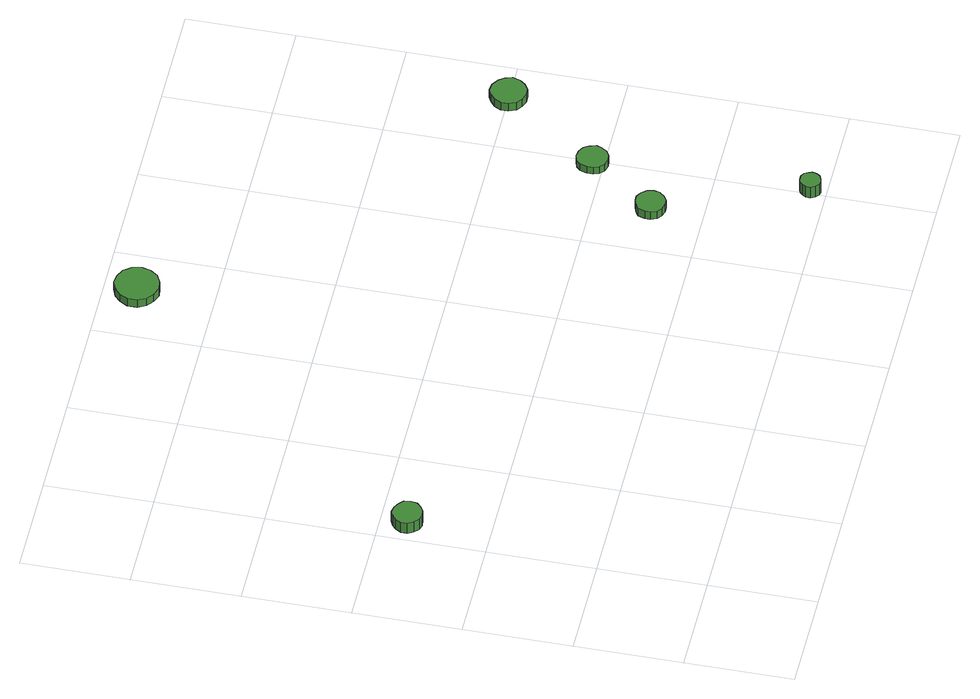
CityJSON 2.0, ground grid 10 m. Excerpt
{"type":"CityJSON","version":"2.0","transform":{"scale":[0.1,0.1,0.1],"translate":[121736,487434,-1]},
"CityObjects":{
"tree1":{"type":"SolitaryVegetationObject","attributes":{"function":"something"},"geometry":[{"type":"MultiSurface","lod":"1","boundaries":[[[0,1,2,3,4,5,6,7,8,9,10,11,12,13,14]],[[15,16,17,18,19,20,21,22,23,24,25,26,27,28,29]],[[0,29,28,1]],[[1,28,27,2]],[[2,27,26,3]],[[3,26,25,4]],[[4,25,24,5]],[[5,24,23,6]],[[6,23,22,7]],[[7,22,21,8]],[[8,21,20,9]],[[9,20,19,10]],[[10,19,18,11]],[[11,18,17,12]],[[12,17,16,13]],[[13,16,15,14]],[[14,15,29,0]]]}]},
"tree2":{"type":"SolitaryVegetationObject","attributes":{"function":"something"},"geometry":[{"type":"MultiSurface","lod":"1","boundaries":[[[30,31,32,33,34,35,36,37,38,39,40,41,42,43,44]],[[45,46,47,48,49,50,51,52,53,54,55,56,57,58,59]],[[30,59,58,31]],[[31,58,57,32]],[[32,57,56,33]],[[33,56,55,34]],[[34,55,54,35]],[[35,54,53,36]],[[36,53,52,37]],[[37,52,51,38]],[[38,51,50,39]],[[39,50,49,40]],[[40,49,48,41]],[[41,48,47,42]],[[42,47,46,43]],[[43,46,45,44]],[[44,45,59,30]]]}]},
"tree3":{"type":"SolitaryVegetationObject","attributes":{"function":"something"},"geometry":[{"type":"MultiSurface","lod":"1","boundaries":[[[60,61,62,63,64,65,66,67,68,69,70,71,72,73,74]],[[75,76,77,78,79,80,81,82,83,84,85,86,87,88,89]],[[60,89,88,61]],[[61,88,87,62]],[[62,87,86,63]],[[63,86,85,64]],[[64,85,84,65]],[[65,84,83,66]],[[66,83,82,67]],[[67,82,81,68]],[[68,81,80,69]],[[69,80,79,70]],[[70,79,78,71]],[[71,78,77,72]],[[72,77,76,73]],[[73,76,75,74]],[[74,75,89,60]]]}]},
"tree4":{"type":"SolitaryVegetationObject","attributes":{"function":"something"},"geometry":[{"type":"MultiSurface","lod":"1","boundaries":[[[90,91,92,93,94,95,96,97,98,99,100,101,102,103,104]],[[105,106,107,108,109,110,111,112,113,114,115,116,117,118,119]],[[90,119,118,91]],[[91,118,117,92]],[[92,117,116,93]],[[93,116,115,94]],[[94,115,114,95]],[[95,114,113,96]],[[96,113,112,97]],[[97,112,111,98]],[[98,111,110,99]],[[99,110,109,100]],[[100,109,108,101]],[[101,108,107,102]],[[102,107,106,103]],[[103,106,105,104]],[[104,105,119,90]]]}]},
"tree5":{"type":"SolitaryVegetationObject","attributes":{"function":"something"},"geometry":[{"type":"MultiSurface","lod":"1","boundaries":[[[120,121,122,123,124,125,126,127,128,129,130,131,132,133,134]],[[135,136,137,138,139,140,141,142,143,144,145,146,147,148,149]],[[120,149,148,121]],[[121,148,147,122]],[[122,147,146,123]],[[123,146,145,124]],[[124,145,144,125]],[[125,144,143,126]],[[126,143,142,127]],[[127,142,141,128]],[[128,141,140,129]],[[129,140,139,130]],[[130,139,138,131]],[[131,138,137,132]],[[132,137,136,133]],[[133,136,135,134]],[[134,135,149,120]]]}]},
"tree6":{"type":"SolitaryVegetationObject","attributes":{"function":"something"},"geometry":[{"type":"MultiSurface","lod":"1","boundaries":[[[150,151,152,153,154,155,156,157,158,159,160,161,162,163,164]],[[165,166,167,168,169,170,171,172,173,174,175,176,177,178,179]],[[150,179,178,151]],[[151,178,177,152]],[[152,177,176,153]],[[153,176,175,154]],[[154,175,174,155]],[[155,174,173,156]],[[156,173,172,157]],[[157,172,171,158]],[[158,171,170,159]],[[159,170,169,160]],[[160,169,168,161]],[[161,168,167,162]],[[162,167,166,163]],[[163,166,165,164]],[[164,165,179,150]]]}]}
},
"vertices":[
[37,276,19],[36,282,19],[32,286,19],[27,289,19],[21,290,19],[16,288,19],[12,284,19],[9,279,19],[9,273,19],[12,268,19],[16,264,19],[21,262,19],[27,263,19],[32,266,19],[36,270,19],[36,270,7],[32,266,7],[27,263,7],[21,262,7],[16,264,7],[12,268,7],[9,273,7],[9,279,7],[12,284,7],[16,288,7],[21,290,7],[27,289,7],[32,286,7],[36,282,7],[37,276,7],
[278,570,16],[276,579,16],[271,586,16],[263,590,16],[255,591,16],[247,588,16],[241,582,16],[237,575,16],[237,566,16],[241,558,16],[247,553,16],[255,550,16],[263,551,16],[271,555,16],[276,562,16],[276,562,7],[271,555,7],[263,551,7],[255,550,7],[247,553,7],[241,558,7],[237,566,7],[237,575,7],[241,582,7],[247,588,7],[255,591,7],[263,590,7],[271,586,7],[276,579,7],[278,570,7],
[467,148,16],[466,154,16],[462,159,16],[457,162,16],[452,162,16],[446,160,16],[442,157,16],[440,151,16],[440,146,16],[442,140,16],[446,137,16],[452,135,16],[457,135,16],[462,138,16],[466,143,16],[466,143,7],[462,138,7],[457,135,7],[452,135,7],[446,137,7],[442,140,7],[440,146,7],[440,151,7],[442,157,7],[446,160,7],[452,162,7],[457,162,7],[462,159,7],[466,154,7],[467,148,7],
[513,15,22],[512,18,22],[510,22,22],[506,24,22],[502,24,22],[499,23,22],[496,20,22],[494,17,22],[494,13,22],[496,9,22],[499,6,22],[502,5,22],[506,6,22],[510,8,22],[512,11,22],[512,11,9],[510,8,9],[506,6,9],[502,5,9],[499,6,9],[496,9,9],[494,13,9],[494,17,9],[496,20,9],[499,23,9],[502,24,9],[506,24,9],[510,22,9],[512,18,9],[513,15,9],
[513,210,15],[511,216,15],[508,221,15],[503,224,15],[497,225,15],[491,223,15],[487,219,15],[485,213,15],[485,207,15],[487,202,15],[491,198,15],[497,196,15],[503,197,15],[508,200,15],[511,205,15],[511,205,7],[508,200,7],[503,197,7],[497,196,7],[491,198,7],[487,202,7],[485,207,7],[485,213,7],[487,219,7],[491,223,7],[497,225,7],[503,224,7],[508,221,7],[511,216,7],[513,210,7],
[580,300,16],[578,307,16],[574,312,16],[568,316,16],[561,317,16],[555,314,16],[550,310,16],[547,304,16],[547,297,16],[550,290,16],[555,286,16],[561,284,16],[568,284,16],[574,288,16],[578,293,16],[578,293,7],[574,288,7],[568,284,7],[561,284,7],[555,286,7],[550,290,7],[547,297,7],[547,304,7],[550,310,7],[555,314,7],[561,317,7],[568,316,7],[574,312,7],[578,307,7],[580,300,7]
]}
